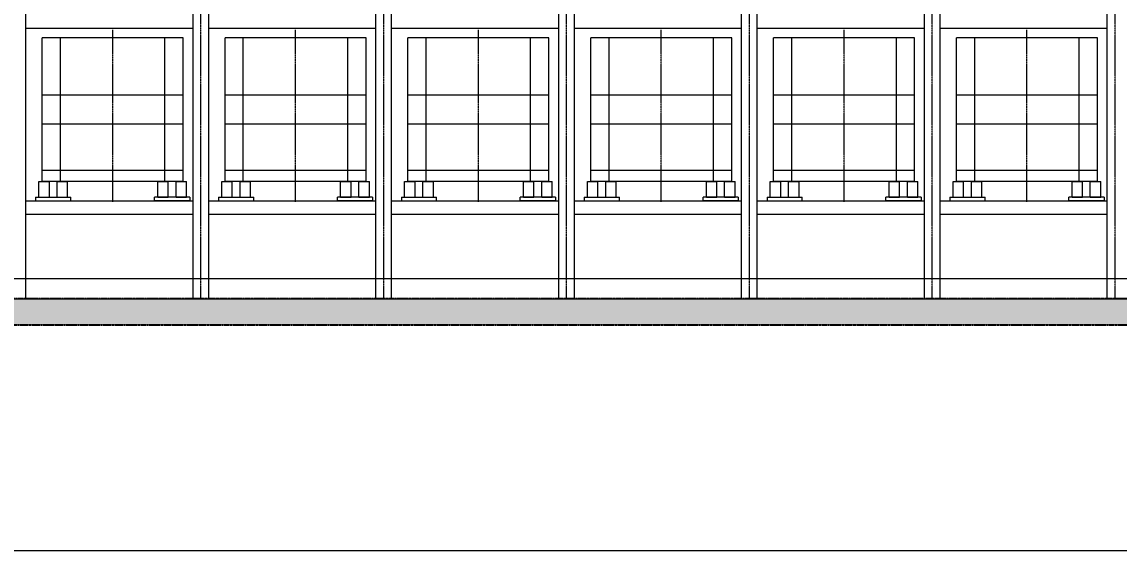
# Model space of a CAD drawing. Header units: millimetres. Extents: x -50460 to 50460, y -35640 to 35640.
# Drawn here: x -21665 to -13265, y 18416 to 22587 of the extents above; entities that cross this region are included whole.
import ezdxf

# ---------------------------------------------------------------- set-up
doc = ezdxf.new("R2010")
doc.units = ezdxf.units.MM
doc.linetypes.add('双点画线', pattern=[22, 12, -2, 2, -2, 2, -2])
doc.linetypes.add('点画线', pattern=[18, 12, -2, 2, -2])
doc.layers.get('0').update_dxf_attribs({"lineweight": 35})
for name, color, linetype, lineweight in [('7', 30, '双点画线', 18), ('EB0', 7, 'Continuous', 15), ('loading', 57, 'Continuous', 18), ('RackFrame', 5, 'Continuous', 18), ('中心线层', 1, '点画线', 18), ('剖面线层', 6, 'Continuous', 18), ('尺寸线层', 4, 'Continuous', 18), ('细实线层', 3, 'Continuous', 18)]:
    doc.layers.add(name, color=color, linetype=linetype, lineweight=lineweight)
doc.styles.get("Standard").update_dxf_attribs({"font": ''})
doc.styles.get('Standard').set_extended_font_data('宋体')
doc.dimstyles.new('AM_DEMATIC$0', dxfattribs={"dimscale": 120, "dimtxt": 3, "dimasz": 1.5, "dimexe": 1, "dimexo": 0, "dimgap": 1, "dimtad": 1, "dimdsep": 46, "dimtxsty": 'Standard', "dimblk": '_CAXARROW', "dimcen": 0, "dimdle": 3, "dimclrd": 256, "dimclre": 256, "dimclrt": 2, "dimadec": 0, "dimazin": 2, "dimtfac": 0.707107, "dimtdec": 3, "dimtmove": 0, "dimatfit": 3, "dimfxl": 1, "dimfrac": 2, "dimtolj": 1, "dimlwd": 18, "dimarcsym": 0})

# ---------------------------------------------------------------- blocks, each defined once
blk = doc.blocks.new('*X5')
at = {"layer": '尺寸线层', "linetype": 'Continuous', "lineweight": 18, "transparency": 16777216}
for points in [[(-32894.7, 18536.5), (-32714.7, 18559), (-32714.7, 18514)], [(14705.3, 18536.5), (14525.3, 18559), (14525.3, 18514)]]:
    blk.add_hatch(color=256, dxfattribs=at).paths.add_polyline_path(points, flags=0)
at = {"layer": '尺寸线层', "transparency": 16777216}
for p, q in [((-32894.7, 20045.3), (-32894.7, 18416.5)), ((14705.3, 20045.3), (14705.3, 18416.5))]:
    blk.add_line(p, q, dxfattribs=at)
at = {"layer": '尺寸线层', "linetype": 'Continuous', "lineweight": 18, "transparency": 16777216}
blk.add_line((-32894.7, 18536.5), (14705.3, 18536.5), dxfattribs=at)
at = {"layer": '尺寸线层', "color": 2, "transparency": 16777216, "insert": (-8418.6, 18836.5), "char_height": 360, "width": 6488, "attachment_point": 5, "line_spacing_factor": 1.37}
blk.add_mtext('1400*34=47600', dxfattribs=at)
blk = doc.blocks.new('_CAXARROW')
blk.add_hatch(color=0).paths.add_polyline_path([(0, 0), (-1, 0.125), (-1, -0.125)], flags=0)
blk = doc.blocks.new('*X131')
at = {"layer": '中心线层', "linetype": '点画线', "lineweight": 18}
blk.add_line((0, -35.8), (0, 1280.9), dxfattribs=at)
at = {"layer": '细实线层'}
for p, q in [((-540, 120), (-540, 1220)), ((540, 1220), (-540, 1220)), ((540, 120), (540, 1220)), ((540.5, 780.8), (-540.5, 780.8)), ((540.5, 559.2), (-540.5, 559.2)), ((540, 203.3), (-540, 203.3)), ((-565, 0), (-565, 120)), ((-565, 120), (-485, 120)), ((540, 120), (-540, 120)), ((-485, 0), (-485, 120)), ((485, 0), (485, 120)), ((485, 120), (565, 120)), ((565, 0), (565, 120)), ((-565, 0), (-485, 0)), ((485, 0), (565, 0))]:
    blk.add_line(p, q, dxfattribs=at)
blk = doc.blocks.new('*X132')
at = {"layer": '中心线层', "linetype": '点画线', "lineweight": 18}
blk.add_line((0, -155.8), (0, 1160.9), dxfattribs=at)
at = {"layer": '剖面线层'}
for p, q in [((-400, 0), (-400, 1100)), ((400, 1100), (-400, 1100)), ((400, 0), (400, 1100)), ((400.5, 660.8), (-400.5, 660.8)), ((400.5, 439.2), (-400.5, 439.2)), ((-425, -120), (-425, 0)), ((-425, 0), (-345, 0)), ((400, 83.3), (-400, 83.3)), ((400, 0), (-400, 0)), ((-345, -120), (-345, 0)), ((345, -120), (345, 0)), ((345, 0), (425, 0)), ((425, -120), (425, 0)), ((-425, -120), (-345, -120)), ((345, -120), (425, -120))]:
    blk.add_line(p, q, dxfattribs=at)
blk = doc.blocks.new('*X137')
at = {"layer": '中心线层', "linetype": '点画线', "lineweight": 18}
blk.add_line((0, -35.8), (0, 1280.9), dxfattribs=at)
at = {"layer": '细实线层'}
for p, q in [((-540, 120), (-540, 1220)), ((540, 1220), (-540, 1220)), ((540, 120), (540, 1220)), ((540.5, 780.8), (-540.5, 780.8)), ((540.5, 559.2), (-540.5, 559.2)), ((540, 203.3), (-540, 203.3)), ((-565, 0), (-565, 120)), ((-565, 120), (-485, 120)), ((540, 120), (-540, 120)), ((-485, 0), (-485, 120)), ((485, 0), (485, 120)), ((485, 120), (565, 120)), ((565, 0), (565, 120)), ((-565, 0), (-485, 0)), ((485, 0), (565, 0))]:
    blk.add_line(p, q, dxfattribs=at)
blk = doc.blocks.new('*X138')
at = {"layer": '中心线层', "linetype": '点画线', "lineweight": 18}
blk.add_line((0, -155.8), (0, 1160.9), dxfattribs=at)
at = {"layer": '剖面线层'}
for p, q in [((-400, 0), (-400, 1100)), ((400, 1100), (-400, 1100)), ((400, 0), (400, 1100)), ((400.5, 660.8), (-400.5, 660.8)), ((400.5, 439.2), (-400.5, 439.2)), ((-425, -120), (-425, 0)), ((-425, 0), (-345, 0)), ((400, 83.3), (-400, 83.3)), ((400, 0), (-400, 0)), ((-345, -120), (-345, 0)), ((345, -120), (345, 0)), ((345, 0), (425, 0)), ((425, -120), (425, 0)), ((-425, -120), (-345, -120)), ((345, -120), (425, -120))]:
    blk.add_line(p, q, dxfattribs=at)
blk = doc.blocks.new('*X143')
at = {"layer": '中心线层', "linetype": '点画线', "lineweight": 18}
blk.add_line((0, -35.8), (0, 1280.9), dxfattribs=at)
at = {"layer": '细实线层'}
for p, q in [((-540, 120), (-540, 1220)), ((540, 1220), (-540, 1220)), ((540, 120), (540, 1220)), ((540.5, 780.8), (-540.5, 780.8)), ((540.5, 559.2), (-540.5, 559.2)), ((540, 203.3), (-540, 203.3)), ((-565, 0), (-565, 120)), ((-565, 120), (-485, 120)), ((540, 120), (-540, 120)), ((-485, 0), (-485, 120)), ((485, 0), (485, 120)), ((485, 120), (565, 120)), ((565, 0), (565, 120)), ((-565, 0), (-485, 0)), ((485, 0), (565, 0))]:
    blk.add_line(p, q, dxfattribs=at)
blk = doc.blocks.new('*X144')
at = {"layer": '中心线层', "linetype": '点画线', "lineweight": 18}
blk.add_line((0, -155.8), (0, 1160.9), dxfattribs=at)
at = {"layer": '剖面线层'}
for p, q in [((-400, 0), (-400, 1100)), ((400, 1100), (-400, 1100)), ((400, 0), (400, 1100)), ((400.5, 660.8), (-400.5, 660.8)), ((400.5, 439.2), (-400.5, 439.2)), ((-425, -120), (-425, 0)), ((-425, 0), (-345, 0)), ((400, 83.3), (-400, 83.3)), ((400, 0), (-400, 0)), ((-345, -120), (-345, 0)), ((345, -120), (345, 0)), ((345, 0), (425, 0)), ((425, -120), (425, 0)), ((-425, -120), (-345, -120)), ((345, -120), (425, -120))]:
    blk.add_line(p, q, dxfattribs=at)
blk = doc.blocks.new('*X149')
at = {"layer": '中心线层', "linetype": '点画线', "lineweight": 18}
blk.add_line((0, -35.8), (0, 1280.9), dxfattribs=at)
at = {"layer": '细实线层'}
for p, q in [((-540, 120), (-540, 1220)), ((540, 1220), (-540, 1220)), ((540, 120), (540, 1220)), ((540.5, 780.8), (-540.5, 780.8)), ((540.5, 559.2), (-540.5, 559.2)), ((540, 203.3), (-540, 203.3)), ((-565, 0), (-565, 120)), ((-565, 120), (-485, 120)), ((540, 120), (-540, 120)), ((-485, 0), (-485, 120)), ((485, 0), (485, 120)), ((485, 120), (565, 120)), ((565, 0), (565, 120)), ((-565, 0), (-485, 0)), ((485, 0), (565, 0))]:
    blk.add_line(p, q, dxfattribs=at)
blk = doc.blocks.new('*X150')
at = {"layer": '中心线层', "linetype": '点画线', "lineweight": 18}
blk.add_line((0, -155.8), (0, 1160.9), dxfattribs=at)
at = {"layer": '剖面线层'}
for p, q in [((-400, 0), (-400, 1100)), ((400, 1100), (-400, 1100)), ((400, 0), (400, 1100)), ((400.5, 660.8), (-400.5, 660.8)), ((400.5, 439.2), (-400.5, 439.2)), ((-425, -120), (-425, 0)), ((-425, 0), (-345, 0)), ((400, 83.3), (-400, 83.3)), ((400, 0), (-400, 0)), ((-345, -120), (-345, 0)), ((345, -120), (345, 0)), ((345, 0), (425, 0)), ((425, -120), (425, 0)), ((-425, -120), (-345, -120)), ((345, -120), (425, -120))]:
    blk.add_line(p, q, dxfattribs=at)
blk = doc.blocks.new('*X155')
at = {"layer": '中心线层', "linetype": '点画线', "lineweight": 18}
blk.add_line((0, -35.8), (0, 1280.9), dxfattribs=at)
at = {"layer": '细实线层'}
for p, q in [((-540, 120), (-540, 1220)), ((540, 1220), (-540, 1220)), ((540, 120), (540, 1220)), ((540.5, 780.8), (-540.5, 780.8)), ((540.5, 559.2), (-540.5, 559.2)), ((540, 203.3), (-540, 203.3)), ((-565, 0), (-565, 120)), ((-565, 120), (-485, 120)), ((540, 120), (-540, 120)), ((-485, 0), (-485, 120)), ((485, 0), (485, 120)), ((485, 120), (565, 120)), ((565, 0), (565, 120)), ((-565, 0), (-485, 0)), ((485, 0), (565, 0))]:
    blk.add_line(p, q, dxfattribs=at)
blk = doc.blocks.new('*X156')
at = {"layer": '中心线层', "linetype": '点画线', "lineweight": 18}
blk.add_line((0, -155.8), (0, 1160.9), dxfattribs=at)
at = {"layer": '剖面线层'}
for p, q in [((-400, 0), (-400, 1100)), ((400, 1100), (-400, 1100)), ((400, 0), (400, 1100)), ((400.5, 660.8), (-400.5, 660.8)), ((400.5, 439.2), (-400.5, 439.2)), ((-425, -120), (-425, 0)), ((-425, 0), (-345, 0)), ((400, 83.3), (-400, 83.3)), ((400, 0), (-400, 0)), ((-345, -120), (-345, 0)), ((345, -120), (345, 0)), ((345, 0), (425, 0)), ((425, -120), (425, 0)), ((-425, -120), (-345, -120)), ((345, -120), (425, -120))]:
    blk.add_line(p, q, dxfattribs=at)
blk = doc.blocks.new('*X161')
at = {"layer": '中心线层', "linetype": '点画线', "lineweight": 18}
blk.add_line((0, -35.8), (0, 1280.9), dxfattribs=at)
at = {"layer": '细实线层'}
for p, q in [((-540, 120), (-540, 1220)), ((540, 1220), (-540, 1220)), ((540, 120), (540, 1220)), ((540.5, 780.8), (-540.5, 780.8)), ((540.5, 559.2), (-540.5, 559.2)), ((540, 203.3), (-540, 203.3)), ((-565, 0), (-565, 120)), ((-565, 120), (-485, 120)), ((540, 120), (-540, 120)), ((-485, 0), (-485, 120)), ((485, 0), (485, 120)), ((485, 120), (565, 120)), ((565, 0), (565, 120)), ((-565, 0), (-485, 0)), ((485, 0), (565, 0))]:
    blk.add_line(p, q, dxfattribs=at)
blk = doc.blocks.new('*X162')
at = {"layer": '中心线层', "linetype": '点画线', "lineweight": 18}
blk.add_line((0, -155.8), (0, 1160.9), dxfattribs=at)
at = {"layer": '剖面线层'}
for p, q in [((-400, 0), (-400, 1100)), ((400, 1100), (-400, 1100)), ((400, 0), (400, 1100)), ((400.5, 660.8), (-400.5, 660.8)), ((400.5, 439.2), (-400.5, 439.2)), ((-425, -120), (-425, 0)), ((-425, 0), (-345, 0)), ((400, 83.3), (-400, 83.3)), ((400, 0), (-400, 0)), ((-345, -120), (-345, 0)), ((345, -120), (345, 0)), ((345, 0), (425, 0)), ((425, -120), (425, 0)), ((-425, -120), (-345, -120)), ((345, -120), (425, -120))]:
    blk.add_line(p, q, dxfattribs=at)
blk = doc.blocks.new('*X244')
at = {"layer": '剖面线层', "linetype": 'Continuous', "lineweight": 18}
h = blk.add_hatch(dxfattribs=at)
h.set_pattern_fill('AR-CONC', color=256, style=0)
h.set_pattern_definition([(50, (0, 0), (182.18467, -15.9391), [19.05, -209.55]), (355, (0, 0), (-35.2428, 191.05664), [15.24, -167.64]), (100.451, (15.18, -1.33), (146.9425, 175.1167), [16.19, -178.09]), (46.1842, (0, 50.8), (271.07904, -42.0423), [28.575, -314.325]), (96.6356, (22.6, 47.3), (237.4042, 247.4256), [24.285, -267.135]), (351.184, (0, 50.8), (237.4046, 247.4251), [22.86, -251.46]), (21, (25.4, 38.1), (151.61488, -102.26552), [19.05, -209.55]), (326, (25.4, 38.1), (61.80203, 184.18797), [15.24, -167.64]), (71.4514, (38.03, 29.58), (213.4165, 81.92286), [16.19, -178.09]), (37.5, (0, 0), (3.0886, 84.55504), [0, -165.608, 0, -170.18, 0, -168.275]), (7.5, (0, 0), (66.81966, 100.18057), [0, -97.028, 0, -161.798, 0, -64.135]), (-32.5, (-56.64, 0), (135.590595, -5.728744), [0, -63.5, 0, -198.12, 0, -262.89]), (-42.5, (-82.04, 0), (148.12918, 25.4265), [0, -82.55, 0, -131.572, 0, -186.69])])
edge = h.paths.add_edge_path(flags=0)
edge.add_spline(control_points=[(-64667.6, -100), (-64658.9, -84.4), (-64651.2, -66.3), (-64650, -48.7)], knot_values=[0, 0, 0, 0, 54.680686, 54.680686, 54.680686, 54.680686], weights=[1, 1, 1, 1], degree=3, periodic=0)
edge.add_spline(control_points=[(-64650, -48.7), (-64649.8, -45.2), (-64650, -15.6), (-64687.5, 29.8), (-64674.5, 80), (-64667.6, 100)], knot_values=[0, 0, 0, 0, 10.510768, 91.048565, 154.862088, 154.862088, 154.862088, 154.862088], weights=[1, 1, 1, 1, 1, 1], degree=3, periodic=0)
edge.add_line((-64667.6, 100), (-10066.8, 100))
edge.add_spline(control_points=[(-10066.8, 100), (-10073.8, 80), (-10086.7, 29.8), (-10036.2, -31.3), (-10056.4, -81.4), (-10066.8, -100)], knot_values=[0, 0, 0, 0, 64.069741, 144.930907, 209.542774, 209.542774, 209.542774, 209.542774], weights=[1, 1, 1, 1, 1, 1], degree=3, periodic=0)
edge.add_line((-10066.8, -100), (-64667.6, -100))
at = {"layer": '7', "linetype": '双点画线', "lineweight": 25}
for p, q in [((-10066.8, 100), (-64667.6, 100)), ((-64667.6, -100), (-10066.8, -100))]:
    blk.add_line(p, q, dxfattribs=at)
blk = doc.blocks.new('*X252')
at = {"layer": '尺寸线层'}
for p, q in [((-54087, 77.5), (0, 77.5)), ((-54087, -77.5), (0, -77.5))]:
    blk.add_line(p, q, dxfattribs=at)

msp = doc.modelspace()

# ---------------------------------------------------------------- linework, layer by layer
at = {"layer": 'loading'}
for p, q in [((-21634.742, 22539.445), (-20354.742, 22539.445)), ((-21634.742, 22539.445), (-21624.742, 22539.445)), ((-21504.742, 22539.445), (-20354.742, 22539.445)), ((-20234.742, 22539.445), (-18954.742, 22539.445)), ((-20234.742, 22539.445), (-20224.742, 22539.445)), ((-20104.742, 22539.445), (-18954.742, 22539.445)), ((-18834.742, 22539.445), (-17554.742, 22539.445)), ((-18834.742, 22539.445), (-18824.742, 22539.445)), ((-18704.742, 22539.445), (-17554.742, 22539.445)), ((-17434.742, 22539.445), (-16154.742, 22539.445)), ((-17434.742, 22539.445), (-17424.742, 22539.445)), ((-17304.742, 22539.445), (-16154.742, 22539.445)), ((-16034.742, 22539.445), (-14754.742, 22539.445)), ((-16034.742, 22539.445), (-16024.742, 22539.445)), ((-15904.742, 22539.445), (-14754.742, 22539.445)), ((-14634.742, 22539.445), (-13354.742, 22539.445)), ((-14634.742, 22539.445), (-14624.742, 22539.445)), ((-14504.742, 22539.445), (-13354.742, 22539.445)), ((-21634.742, 21214.445), (-20354.742, 21214.445)), ((-21559.742, 21244.445), (-21289.742, 21244.445)), ((-21559.742, 21244.445), (-21559.742, 21214.445)), ((-21554.742, 21214.445), (-21289.742, 21214.445)), ((-21504.742, 21214.445), (-20354.742, 21214.445)), ((-21289.742, 21214.445), (-21289.742, 21244.445)), ((-20379.742, 21244.445), (-20649.742, 21244.445)), ((-20649.742, 21214.445), (-20649.742, 21244.445)), ((-20379.742, 21214.445), (-20649.742, 21214.445)), ((-20379.742, 21244.445), (-20379.742, 21214.445)), ((-20234.742, 21214.445), (-18954.742, 21214.445)), ((-20159.742, 21244.445), (-19889.742, 21244.445)), ((-20159.742, 21244.445), (-20159.742, 21214.445)), ((-20154.742, 21214.445), (-19889.742, 21214.445)), ((-20104.742, 21214.445), (-18954.742, 21214.445)), ((-19889.742, 21214.445), (-19889.742, 21244.445)), ((-18979.742, 21244.445), (-19249.742, 21244.445)), ((-19249.742, 21214.445), (-19249.742, 21244.445)), ((-18979.742, 21214.445), (-19249.742, 21214.445)), ((-18979.742, 21244.445), (-18979.742, 21214.445)), ((-18834.742, 21214.445), (-17554.742, 21214.445)), ((-18759.742, 21244.445), (-18489.742, 21244.445)), ((-18759.742, 21244.445), (-18759.742, 21214.445)), ((-18754.742, 21214.445), (-18489.742, 21214.445)), ((-18704.742, 21214.445), (-17554.742, 21214.445)), ((-18489.742, 21214.445), (-18489.742, 21244.445)), ((-17579.742, 21244.445), (-17849.742, 21244.445)), ((-17849.742, 21214.445), (-17849.742, 21244.445)), ((-17579.742, 21214.445), (-17849.742, 21214.445)), ((-17579.742, 21244.445), (-17579.742, 21214.445)), ((-17434.742, 21214.445), (-16154.742, 21214.445)), ((-17359.742, 21244.445), (-17089.742, 21244.445)), ((-17359.742, 21244.445), (-17359.742, 21214.445)), ((-17354.742, 21214.445), (-17089.742, 21214.445)), ((-17304.742, 21214.445), (-16154.742, 21214.445)), ((-17089.742, 21214.445), (-17089.742, 21244.445)), ((-16179.742, 21244.445), (-16449.742, 21244.445)), ((-16449.742, 21214.445), (-16449.742, 21244.445)), ((-16179.742, 21214.445), (-16449.742, 21214.445)), ((-16179.742, 21244.445), (-16179.742, 21214.445)), ((-16034.742, 21214.445), (-14754.742, 21214.445)), ((-15959.742, 21244.445), (-15689.742, 21244.445)), ((-15959.742, 21244.445), (-15959.742, 21214.445)), ((-15954.742, 21214.445), (-15689.742, 21214.445)), ((-15904.742, 21214.445), (-14754.742, 21214.445)), ((-15689.742, 21214.445), (-15689.742, 21244.445)), ((-14779.742, 21244.445), (-15049.742, 21244.445)), ((-15049.742, 21214.445), (-15049.742, 21244.445)), ((-14779.742, 21214.445), (-15049.742, 21214.445)), ((-14779.742, 21244.445), (-14779.742, 21214.445)), ((-14634.742, 21214.445), (-13354.742, 21214.445)), ((-14559.742, 21244.445), (-14289.742, 21244.445)), ((-14559.742, 21244.445), (-14559.742, 21214.445)), ((-14554.742, 21214.445), (-14289.742, 21214.445)), ((-14504.742, 21214.445), (-13354.742, 21214.445)), ((-14289.742, 21214.445), (-14289.742, 21244.445)), ((-13379.742, 21244.445), (-13649.742, 21244.445)), ((-13649.742, 21214.445), (-13649.742, 21244.445)), ((-13379.742, 21214.445), (-13649.742, 21214.445)), ((-13379.742, 21244.445), (-13379.742, 21214.445)), ((-21634.742, 21114.445), (-20354.742, 21114.445)), ((-21634.742, 21114.445), (-21624.742, 21114.445)), ((-21504.742, 21114.445), (-20354.742, 21114.445)), ((-20234.742, 21114.445), (-18954.742, 21114.445)), ((-20234.742, 21114.445), (-20224.742, 21114.445)), ((-20104.742, 21114.445), (-18954.742, 21114.445)), ((-18834.742, 21114.445), (-17554.742, 21114.445)), ((-18834.742, 21114.445), (-18824.742, 21114.445)), ((-18704.742, 21114.445), (-17554.742, 21114.445)), ((-17434.742, 21114.445), (-16154.742, 21114.445)), ((-17434.742, 21114.445), (-17424.742, 21114.445)), ((-17304.742, 21114.445), (-16154.742, 21114.445)), ((-16034.742, 21114.445), (-14754.742, 21114.445)), ((-16034.742, 21114.445), (-16024.742, 21114.445)), ((-15904.742, 21114.445), (-14754.742, 21114.445)), ((-14634.742, 21114.445), (-13354.742, 21114.445)), ((-14634.742, 21114.445), (-14624.742, 21114.445)), ((-14504.742, 21114.445), (-13354.742, 21114.445))]:
    msp.add_line(p, q, dxfattribs=at)
at = {"layer": 'RackFrame'}
for p, q in [((-21634.742, 20464.445), (-21634.742, 27714.445)), ((-20354.742, 20464.445), (-20354.742, 27714.445)), ((-20354.742, 20464.445), (-20354.742, 27714.445)), ((-20234.742, 20464.445), (-20234.742, 27714.445)), ((-18954.742, 20464.445), (-18954.742, 27714.445)), ((-18954.742, 20464.445), (-18954.742, 27714.445)), ((-18834.742, 20464.445), (-18834.742, 27714.445)), ((-17554.742, 20464.445), (-17554.742, 27714.445)), ((-17554.742, 20464.445), (-17554.742, 27714.445)), ((-17434.742, 20464.445), (-17434.742, 27714.445)), ((-16154.742, 20464.445), (-16154.742, 27714.445)), ((-16154.742, 20464.445), (-16154.742, 27714.445)), ((-16034.742, 20464.445), (-16034.742, 27714.445)), ((-14754.742, 20464.445), (-14754.742, 27714.445)), ((-14754.742, 20464.445), (-14754.742, 27714.445)), ((-14634.742, 20464.445), (-14634.742, 27714.445)), ((-13354.742, 20464.445), (-13354.742, 27714.445)), ((-13354.742, 20464.445), (-13354.742, 27714.445))]:
    msp.add_line(p, q, dxfattribs=at)
at = {"layer": '中心线层'}
for p, q in [((-20294.742, 20461.445), (-20294.742, 27717.445)), ((-18894.742, 20461.445), (-18894.742, 27717.445)), ((-17494.742, 20461.445), (-17494.742, 27717.445)), ((-16094.742, 20461.445), (-16094.742, 27717.445)), ((-14694.742, 20461.445), (-14694.742, 27717.445)), ((-13294.742, 20461.445), (-13294.742, 27717.445))]:
    msp.add_line(p, q, dxfattribs=at)

# ---------------------------------------------------------------- block references
at = {"layer": '7'}
for name, p in [('*X161', (-20969.742, 21244.445)), ('*X155', (-19569.742, 21244.445)), ('*X149', (-18169.742, 21244.445)), ('*X143', (-16769.742, 21244.445)), ('*X137', (-15369.742, 21244.445)), ('*X131', (-13969.742, 21244.445))]:
    msp.add_blockref(name, p, dxfattribs=at)
at = {"layer": 'EB0'}
for name, p in [('*X162', (-20969.742, 21364.445)), ('*X156', (-19569.742, 21364.445)), ('*X150', (-18169.742, 21364.445)), ('*X144', (-16769.742, 21364.445)), ('*X138', (-15369.742, 21364.445)), ('*X132', (-13969.742, 21364.445)), ('*X244', (27151.299, 20364.445))]:
    msp.add_blockref(name, p, dxfattribs=at)
at = {"layer": '尺寸线层'}
msp.add_blockref('*X252', (19105.258, 20541.945), dxfattribs=at)

# ---------------------------------------------------------------- dimensions: what is measured, and where the dimension line sits
dim = msp.add_linear_dim(base=(14705.258, 18536.464), p1=(-32894.742, 20045.345), p2=(14705.258, 20045.345), dimstyle='AM_DEMATIC$0', override={"dimpost": '1400*34=<>', "dimsah": 1, "dimtfill": 1, "dimtzin": 8}, dxfattribs=at)
dim.commit()
dim.dimension.update_dxf_attribs({"geometry": '*X5', "text_midpoint": (-8431.631, 18536.464), "dimtype": 160})

doc.saveas('drawing.dxf')
